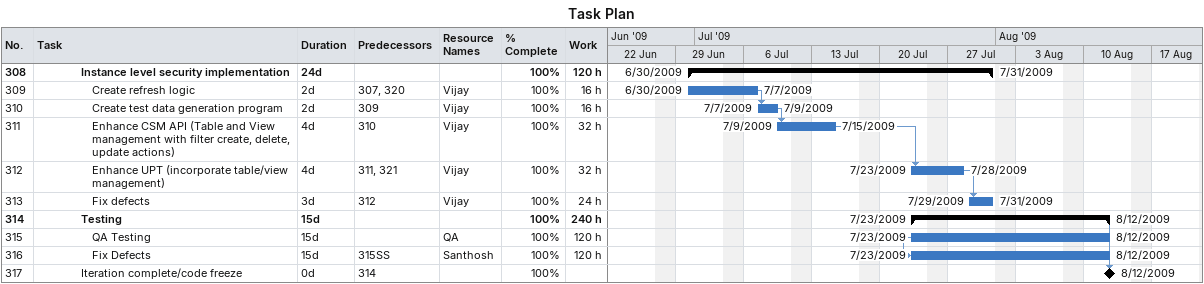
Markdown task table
Task Plan

| ID | Level | Task | Duration | Start | Finish | Predecessors | Resources | % complete | Work (h) |
|---|---|---|---|---|---|---|---|---|---|
| 308 | 5 | **Instance level security implementation** | 24d | 2009-06-30 | 2009-07-31 |  |  | 100 | 120 |
| 309 | 6 | Create refresh logic | 2d | 2009-06-30 | 2009-07-07 | 307, 320 | Vijay | 100 | 16 |
| 310 | 6 | Create test data generation program | 2d | 2009-07-07 | 2009-07-09 | 309 | Vijay | 100 | 16 |
| 311 | 6 | Enhance CSM API (Table and View management with filter create, delete, update actions) | 4d | 2009-07-09 | 2009-07-15 | 310 | Vijay | 100 | 32 |
| 312 | 6 | Enhance UPT (incorporate table/view management) | 4d | 2009-07-23 | 2009-07-28 | 311, 321 | Vijay | 100 | 32 |
| 313 | 6 | Fix defects | 3d | 2009-07-29 | 2009-07-31 | 312 | Vijay | 100 | 24 |
| 314 | 5 | **Testing** | 15d | 2009-07-23 | 2009-08-12 |  |  | 100 | 240 |
| 315 | 6 | QA Testing | 15d | 2009-07-23 | 2009-08-12 |  | QA | 100 | 120 |
| 316 | 6 | Fix Defects | 15d | 2009-07-23 | 2009-08-12 | 315SS | Santhosh | 100 | 120 |
| 317 | 5 | Iteration complete/code freeze | 0d | 2009-08-12 | 2009-08-12 | 314 |  | 100 |  |
